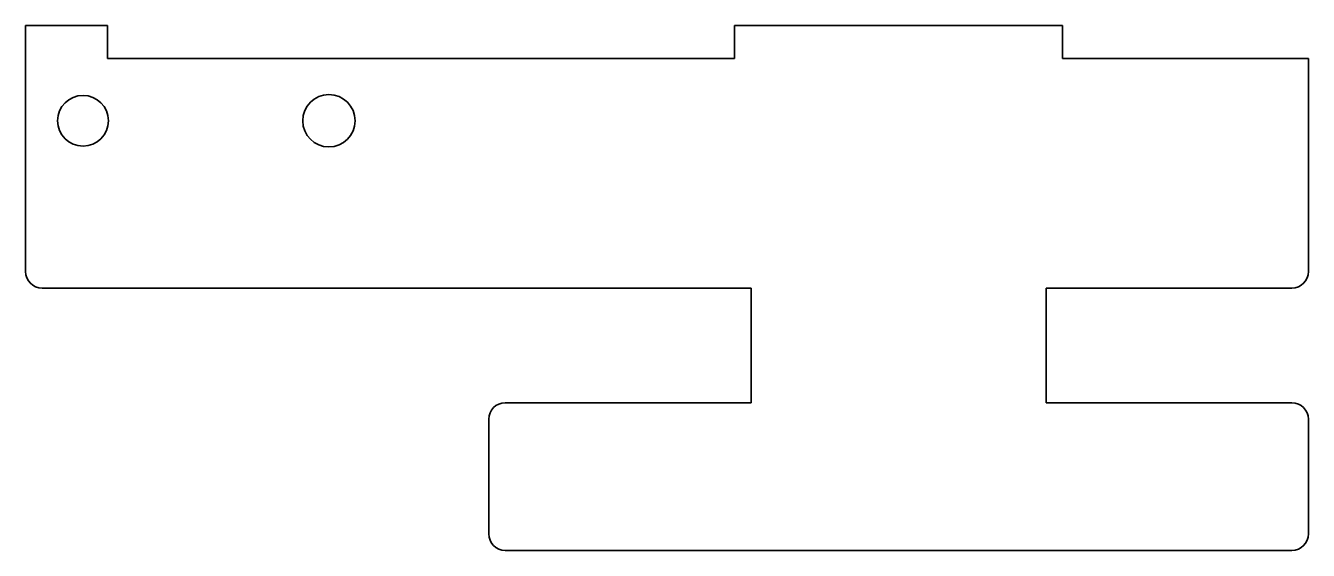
# Model space of a CAD drawing. Header units: inches. Extents: x 0 to 78.3, y 0 to 32.
import ezdxf

# ---------------------------------------------------------------- set-up
doc = ezdxf.new("R2010")
doc.units = ezdxf.units.IN
doc.header["$MEASUREMENT"] = 0
doc.layers.add('SIMUMAK Visible (ISO)', color=7, linetype='Continuous', lineweight=35)

# ---------------------------------------------------------------- blocks, each defined once
blk = doc.blocks.new('PC-SMB-02-GTIR-01_Sheet_4_PC-SMB-02-GTIR-01')
at = {"layer": 'SIMUMAK Visible (ISO)'}
for p, q in [((-39.125, 1), (-39.125, 16)), ((-39.125, 16), (-34.125, 16)), ((-34.125, 14), (-34.125, 16)), ((4.125, 14), (4.125, 16)), ((4.125, 16), (24.125, 16)), ((24.125, 16), (24.125, 14)), ((-34.125, 14), (4.125, 14)), ((24.125, 14), (39.125, 14)), ((39.125, 14), (39.125, 1)), ((-38.125, 0), (5.125, 0)), ((5.125, 0), (5.125, -7)), ((23.125, 0), (38.125, 0)), ((23.125, -7), (23.125, 0)), ((5.125, -7), (-9.875, -7)), ((38.125, -7), (23.125, -7)), ((-10.875, -15), (-10.875, -8)), ((39.125, -8), (39.125, -15)), ((38.125, -16), (-9.875, -16))]:
    blk.add_line(p, q, dxfattribs=at)
for centre, radius in [((-35.625, 10.2), 1.55), ((-20.625, 10.2), 1.6)]:
    blk.add_circle(centre, radius, dxfattribs=at)
at = {"layer": 'SIMUMAK Visible (ISO)', "extrusion": (0, 0, -1)}
for centre, start, end in [((38.125, 1), 270, 0), ((-38.125, 1), 180, 270), ((9.875, -8), 360, 90), ((-38.125, -8), 90, 180), ((9.875, -15), 270, 0), ((-38.125, -15), 180, 270)]:
    blk.add_arc(centre, 1, start, end, dxfattribs=at)

msp = doc.modelspace()

# ---------------------------------------------------------------- block references
msp.add_blockref('PC-SMB-02-GTIR-01_Sheet_4_PC-SMB-02-GTIR-01', (39.125, 16))

doc.saveas('drawing.dxf')
